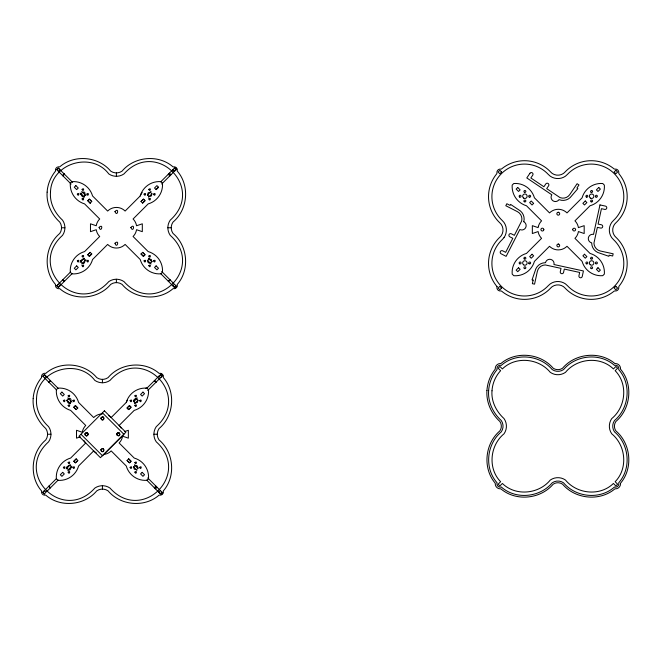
<?xml version="1.0" encoding="UTF-8"?>
<svg xmlns="http://www.w3.org/2000/svg" width="662" height="662" viewBox="0 0 662 662"><rect width="100%" height="100%" fill="white"/><g stroke="black" fill="none" stroke-linecap="round" stroke-linejoin="round"><path stroke-width="0.99" d="M151.929 261.689L151.35 259.512L149.173 258.933L147.585 260.522L148.172 262.69L150.34 263.277L151.929 261.689L148.478 258.221M137.969 468.175L137.39 465.998L135.222 465.419L133.633 467.008L134.212 469.176L136.38 469.763L137.969 468.175L134.518 464.707M58.719 171.648L56.8 169.729L58.38 168.148L60.3 170.068M58.388 171.342L59.969 169.737L58.397 168.173L56.8 169.753M62.584 175.504L64.156 173.924M62.716 175.637L64.297 174.065M62.931 175.852L64.504 174.272M90.156 203.11L91.753 201.521L89.37 199.138L87.781 200.727L90.156 203.11L87.781 200.727L89.37 199.138L91.745 201.521M140.228 195.952L125.126 211.054A12.363 12.363 0 0 0 118.001 207.537L116.388 207.429A12.363 12.363 0 0 0 107.649 211.054L92.556 195.952A19.802 19.802 0 0 0 71.893 181.653L70.304 183.242A20.117 20.117 0 0 0 84.612 203.896L99.705 218.998A12.363 12.363 0 0 0 96.503 224.534L96.263 225.767L90.471 223.806L90.471 231.667L96.263 229.706L96.503 230.93A12.363 12.363 0 0 0 99.705 236.475L84.612 251.568A19.802 19.802 0 0 0 70.304 272.231L71.926 273.853A19.794 19.794 0 0 0 92.556 259.512L107.649 244.419A12.363 12.363 0 0 0 114.774 247.936L116.388 248.043A12.363 12.363 0 0 0 125.126 244.419L140.228 259.512A19.802 19.802 0 0 0 160.883 273.82L162.471 272.231A19.802 19.802 0 0 0 148.172 251.568L133.07 236.475A12.363 12.363 0 0 0 136.273 230.93L136.521 229.706L142.313 231.667L142.313 223.806L136.521 225.767L136.273 224.534A12.363 12.363 0 0 0 133.07 218.998L148.172 203.896A19.802 19.802 0 0 0 162.471 183.242L160.883 181.653A19.802 19.802 0 0 0 140.228 195.952A24.403 24.403 0 0 1 142.14 192.493M58.968 283.576L70.536 272.008M80.143 262.4L84.314 258.23M90.173 252.371L87.789 254.754L89.378 256.343L91.761 253.968L90.173 252.371L87.789 254.754L89.378 256.343L91.761 253.96M141.014 201.513L143.397 199.13L144.986 200.718L142.603 203.102L141.014 201.505L143.406 199.121L144.986 200.718L142.603 203.093M147.378 195.158L151.044 191.484M160.659 181.885L172.476 170.068M172.799 169.762L174.396 168.148L175.976 169.729L174.379 171.342L172.799 169.762L174.387 171.317L175.976 169.729L174.387 168.173M59.969 285.736L58.38 287.325L56.8 285.744L58.388 284.155L59.969 285.752L58.38 287.341L56.8 285.744L58.388 284.172M60.548 285.157L72.117 273.588M148.462 197.243L151.937 193.767L150.34 192.195L148.172 192.774L147.56 194.835L149.066 196.506L151.259 196.035L151.929 193.784M156.116 189.597L158.499 187.214L156.911 185.617L154.527 188.008L156.116 189.597L158.499 187.214M161.677 184.028L173.808 171.897M81.732 263.989L85.903 259.818M141.031 253.951L142.62 252.363L145.003 254.746L143.414 256.335L141.031 253.951L143.406 256.335L145.003 254.746L142.62 252.363M42.848 376.215L44.428 374.634L46.017 376.223L44.428 377.828L42.848 376.215L44.445 374.659L46.009 376.248M48.756 382.123L50.337 380.542M48.971 382.338L50.552 380.758M168.272 281.201L169.853 279.621M168.62 281.549L170.2 279.968M61.914 392.111L60.316 393.7L62.708 396.083L64.297 394.494L61.905 392.111M175.976 285.744L174.396 287.325L172.799 285.752L174.387 284.155L175.968 285.761L174.371 287.341L172.807 285.736M175.19 288.119L176.771 286.538M76.204 409.596L77.793 407.999L75.41 405.616L73.821 407.204L76.204 409.596L73.821 407.204L75.41 405.624L77.793 408.007M121.08 428.041A12.363 12.363 0 0 0 119.119 425.484L134.212 410.382A19.802 19.802 0 0 0 148.511 389.728L146.923 388.139A19.802 19.802 0 0 0 126.268 402.438L111.175 417.54A12.363 12.363 0 0 0 108.609 415.57M44.759 490.31L56.584 478.494M66.183 468.886L70.354 464.716M76.213 458.857L73.83 461.24L75.418 462.829L77.802 460.454L76.213 458.857L73.83 461.24L75.418 462.829L77.802 460.446M133.633 401.437L134.212 399.26L136.38 398.681L137.969 400.27L137.39 402.438L135.222 403.026L133.633 401.437L137.092 397.961M146.699 388.371L160.436 374.634L162.016 376.215L160.427 377.803M133.418 401.644L136.951 398.11M44.42 493.827L46.017 492.222L44.437 490.641L42.848 492.23L44.42 493.827L42.848 492.23L44.428 490.658M46.597 491.643L58.165 480.074M67.772 470.475L71.943 466.305M134.51 403.729L137.986 400.253M147.717 390.514L159.848 378.383M68.616 469.623L71.446 466.801M128.66 458.849L127.071 460.438L129.454 462.821L131.043 461.232L128.66 458.849L131.043 461.232L129.454 462.821L127.071 460.438M154.312 487.687L155.893 486.107M154.66 488.035L156.24 486.454M155.462 488.829L157.043 487.249M162.016 492.23L160.436 493.811L158.847 492.238L160.427 490.641L162.016 492.247L160.411 493.827L146.699 480.074M161.238 494.605L162.811 493.024M80.375 436.846L76.511 438.153L76.511 430.292L82.303 432.253L82.551 431.02A12.363 12.363 0 0 1 85.746 425.484L70.652 410.382A20.117 20.117 0 0 1 56.353 389.728L57.942 388.139A19.802 19.802 0 0 1 78.596 402.438L93.69 417.54A12.363 12.363 0 0 1 102.436 413.916M124.489 431.599L128.354 430.292L128.354 438.153L122.561 436.184L122.313 437.417A12.363 12.363 0 0 1 119.119 442.961L134.212 458.054A19.802 19.802 0 0 1 148.511 478.717L146.923 480.306A19.802 19.802 0 0 1 126.268 465.998L111.175 450.905A12.363 12.363 0 0 1 104.05 454.422M61.541 227.761L64.917 227.761M167.85 227.761L171.226 227.761M47.581 434.239L50.966 434.239M153.89 434.239L157.275 434.239M175.19 167.354L176.771 168.934M169.422 173.13L170.995 174.71M168.62 173.924L170.2 175.504M168.272 174.272L169.853 175.852M60.548 170.316L72.688 182.447M81.724 191.484L85.894 195.654M161.677 271.445L173.808 283.576M58.968 171.897L71.107 184.028M80.135 193.072L84.306 197.251M147.386 260.307L151.06 263.981M160.659 273.588L172.476 285.405M161.23 373.84L162.811 375.42M62.923 279.621L64.504 281.201M62.716 279.827L64.297 281.408M62.576 279.968L64.156 281.549M158.847 376.223L160.427 377.828L162.008 376.256L160.436 374.659M154.66 380.41L156.24 381.991M154.312 380.758L155.893 382.338M102.478 412.865L123.926 434.313L102.478 455.762L81.029 434.313M46.597 376.802L58.165 388.371M67.764 397.97L71.935 402.14M147.717 477.931L160.105 490.31M45.016 378.383L56.584 389.951M66.87 400.253L70.346 403.729M133.426 466.793L136.96 470.326M48.971 486.107L50.552 487.687M48.756 486.313L50.337 487.894M148.967 258.726L151.797 261.548M80.987 193.925L83.809 196.746M135.718 465.916L137.837 468.034M67.028 400.402L69.858 403.232M116.909 434.595C121.816 439.113 118.903 428.24 116.909 434.595A1.465 1.465 0 0 0 119.143 435.331A1.465 1.465 0 0 0 119.069 432.973A1.465 1.465 0 0 0 116.843 433.767M116.388 172.914L116.388 176.291M116.388 279.223L116.388 282.6M102.428 379.4L102.428 382.777M102.428 485.709L102.428 489.086M85.042 433.776A1.465 1.465 0 0 1 87.301 433.089A1.465 1.465 0 0 1 87.252 435.455A1.465 1.465 0 0 1 85.017 434.677M126.268 402.438A24.403 24.403 0 0 1 127.485 400.096M145.615 388.263A24.403 24.403 0 0 1 146.923 388.139M96.255 452.866A12.363 12.363 0 0 1 93.69 450.905L78.596 465.998A19.794 19.794 0 0 1 57.975 480.331L56.353 478.717A19.802 19.802 0 0 1 70.652 458.054L85.746 442.961A12.363 12.363 0 0 1 83.784 440.404M33.174 398.615C32.297 409.943 37.511 421.04 45.81 428.571A9.947 9.947 0 0 1 45.81 439.916C30.965 452.303 28.847 476.441 41.582 490.964A3.368 3.368 0 0 0 45.711 495.093C60.234 507.828 84.364 505.71 96.76 490.865A9.947 9.947 0 0 1 108.096 490.865C120.492 505.71 144.622 507.828 159.145 495.093A3.368 3.368 0 0 0 163.274 490.964C176.009 476.441 173.891 452.303 159.046 439.916A9.947 9.947 0 0 1 159.046 428.571C173.891 416.183 176.009 392.045 163.274 377.522A3.368 3.368 0 0 0 159.145 373.393C144.622 360.658 120.492 362.776 108.096 377.621A9.947 9.947 0 0 1 96.76 377.621C84.364 362.776 60.234 360.658 45.711 373.393A3.368 3.368 0 0 0 41.582 377.522C36.865 383.43 33.563 390.903 33.174 398.615M36.534 398.83C35.649 409.472 40.887 419.617 48.583 426.642A13.323 13.323 0 0 1 48.583 441.844C12.892 473.76 62.907 523.783 94.831 488.084A13.323 13.323 0 0 1 110.024 488.084C141.949 523.783 191.963 473.76 156.273 441.844A13.323 13.323 0 0 1 156.273 426.642C191.963 394.726 141.949 344.703 110.024 380.393A13.323 13.323 0 0 1 94.831 380.393C77.686 357.497 36.94 369.909 36.534 398.83M47.126 192.129C46.249 203.466 51.471 214.554 59.762 222.084A9.947 9.947 0 0 1 59.762 233.429C44.917 245.817 42.798 269.955 55.534 284.478A3.368 3.368 0 0 0 59.663 288.607C74.185 301.342 98.324 299.224 110.711 284.379A9.947 9.947 0 0 1 122.056 284.379C134.444 299.224 158.582 301.342 173.105 288.607A3.368 3.368 0 0 0 177.234 284.478C189.969 269.955 187.851 245.817 173.005 233.429A9.947 9.947 0 0 1 173.005 222.084C187.851 209.697 189.969 185.559 177.234 171.036A3.368 3.368 0 0 0 173.105 166.907C158.582 154.172 134.444 156.29 122.056 171.135A9.947 9.947 0 0 1 110.711 171.135C98.324 156.29 74.185 154.172 59.663 166.907A3.368 3.368 0 0 0 55.534 171.036C50.817 176.944 47.523 184.417 47.126 192.129M50.494 192.344C49.6 202.986 54.847 213.131 62.542 220.156A13.323 13.323 0 0 1 62.542 235.358C26.844 267.274 76.866 317.297 108.783 281.607A13.323 13.323 0 0 1 123.984 281.607C155.901 317.297 205.923 267.274 170.233 235.358A13.323 13.323 0 0 1 170.233 220.156C205.923 188.24 155.901 138.217 123.984 173.916A13.323 13.323 0 0 1 108.783 173.916C91.637 151.01 50.9 163.423 50.494 192.344M486.942 390.464C486.073 402.14 491.295 413.709 499.876 421.487A8.258 8.258 0 0 1 499.876 430.904C484.882 443.648 482.399 468.166 495.275 483.26L495.234 483.649A5.056 5.056 0 0 0 500.431 488.846L500.828 488.813C515.913 501.68 540.44 499.198 553.175 484.203A8.258 8.258 0 0 1 562.592 484.203C575.328 499.198 599.855 501.68 614.948 488.813L615.337 488.846A5.056 5.056 0 0 0 620.534 483.649L620.501 483.26C633.369 468.166 630.886 443.648 615.892 430.904A8.258 8.258 0 0 1 615.892 421.487C630.886 408.752 633.369 384.225 620.501 369.139L620.534 368.751A5.056 5.056 0 0 0 615.337 363.546L614.948 363.587C599.855 350.711 575.328 353.194 562.592 368.196A8.258 8.258 0 0 1 553.175 368.196C540.44 353.194 515.913 350.711 500.828 363.587L500.431 363.546A5.056 5.056 0 0 0 495.234 368.751L495.275 369.139C490.368 375.155 487.439 382.727 486.942 390.464M488.63 390.572C487.753 401.9 492.975 412.997 501.266 420.527A9.947 9.947 0 0 1 501.266 431.872C486.545 444.219 484.129 468.315 497.088 482.805L496.972 483.243A3.368 3.368 0 0 0 500.844 487.116L501.283 487C515.772 499.951 539.861 497.543 552.216 482.821A9.947 9.947 0 0 1 563.561 482.821C575.907 497.543 600.004 499.951 614.493 487L614.932 487.116A3.368 3.368 0 0 0 618.804 483.243L618.689 482.805C631.639 468.315 629.231 444.219 614.502 431.872A9.947 9.947 0 0 1 614.502 420.527C629.231 408.173 631.639 384.084 618.689 369.595L618.804 369.156A3.368 3.368 0 0 0 614.932 365.283L614.493 365.399C600.004 352.441 575.907 354.857 563.561 369.578A9.947 9.947 0 0 1 552.216 369.578C539.861 354.857 515.772 352.441 501.283 365.399L500.844 365.283A3.368 3.368 0 0 0 496.972 369.156L497.088 369.595C492.106 375.437 489.119 382.917 488.63 390.572M491.998 390.787C491.105 401.429 496.351 411.574 504.039 418.599A13.323 13.323 0 0 1 504.039 433.8C489.913 445.336 487.596 468.464 500.629 481.721L498.147 484.179L499.876 485.941L502.367 483.459C515.624 496.483 538.752 494.166 550.288 480.041A13.323 13.323 0 0 1 565.48 480.041C577.024 494.166 600.153 496.483 613.409 483.459L615.867 485.941L617.629 484.203L615.147 481.721C628.172 468.464 625.855 445.336 611.729 433.8A13.323 13.323 0 0 1 611.729 418.599C625.855 407.064 628.172 383.927 615.139 370.67L617.629 368.213L615.892 366.458L613.409 368.941C600.153 355.916 577.024 358.233 565.48 372.35A13.323 13.323 0 0 1 550.288 372.35C538.744 358.225 515.615 355.916 502.359 368.941L499.901 366.458L498.138 368.196L500.629 370.679C495.548 376.124 492.462 383.356 491.998 390.787M100.988 418.103C103.636 424.218 105.39 413.105 100.988 418.103M114.948 211.617C117.588 217.732 119.35 206.618 114.948 211.617M130.836 227.505C133.476 233.62 135.238 222.506 130.836 227.505M572.713 229.366L572.696 229.673A1.465 1.465 0 0 0 575.592 229.822L575.609 229.515A1.465 1.465 0 0 0 572.713 229.366M80.822 193.9C84.364 203.424 88.079 186.618 80.822 193.9M80.822 260.638C84.339 270.17 87.996 253.364 80.822 260.638M66.862 400.386C70.395 409.952 74.045 393.054 66.862 400.386M66.862 467.124C70.354 476.681 74.111 459.817 66.862 467.124M77.322 194.115C78.488 197.764 80.16 191.541 77.322 194.115M82.096 189.34C83.271 192.99 84.935 186.767 82.096 189.34M82.096 198.898C83.271 202.539 84.935 196.316 82.096 198.898M77.322 260.861C78.488 264.502 80.16 258.288 77.322 260.861M86.871 194.115C88.046 197.764 89.709 191.541 86.871 194.115M82.096 256.078C83.271 259.727 84.935 253.505 82.096 256.078M63.362 400.601C64.537 404.25 66.2 398.028 63.362 400.601M82.096 265.636C83.271 269.277 84.935 263.062 82.096 265.636M68.145 395.826C69.311 399.476 70.975 393.253 68.145 395.826M86.871 260.861C88.046 264.502 89.709 258.288 86.871 260.861M68.145 405.376C69.311 409.025 70.975 402.802 68.145 405.376M63.362 467.339C64.537 470.988 66.2 464.765 63.362 467.339M72.919 400.601C74.086 404.25 75.749 398.028 72.919 400.601M68.145 462.564C69.311 466.214 70.975 459.991 68.145 462.564M68.145 472.122C69.311 475.763 70.975 469.54 68.145 472.122M72.919 467.339C74.086 470.988 75.749 464.765 72.919 467.339M144.059 194.115C145.235 197.764 146.898 191.541 144.059 194.115M148.834 189.34C150.009 192.99 151.672 186.767 148.834 189.34M148.834 198.898C150.009 202.539 151.672 196.316 148.834 198.898M144.059 260.861C145.235 264.502 146.898 258.288 144.059 260.861M153.609 194.115C154.784 197.764 156.447 191.541 153.609 194.115M148.834 256.078C150.009 259.727 151.672 253.505 148.834 256.078M130.108 400.601C131.275 404.25 132.938 398.028 130.108 400.601M148.834 265.636C150.009 269.277 151.672 263.062 148.834 265.636M134.882 395.826C136.049 399.476 137.713 393.253 134.882 395.826M153.609 260.861C154.784 264.502 156.447 258.288 153.609 260.861M134.882 405.376C136.049 409.025 137.713 402.802 134.882 405.376M130.108 467.339C131.275 470.988 132.938 464.765 130.108 467.339M139.657 400.601C140.824 404.25 142.495 398.028 139.657 400.601M134.882 462.564C136.049 466.214 137.713 459.991 134.882 462.564M134.882 472.122C136.049 475.763 137.713 469.54 134.882 472.122M139.657 467.339C140.824 470.988 142.495 464.765 139.657 467.339M99.085 227.356C101.079 233.711 103.992 222.846 99.085 227.356M114.981 243.244C116.967 249.607 119.88 238.734 114.981 243.244M85.133 433.842C87.119 440.197 90.032 429.332 85.133 433.842M101.021 449.73C103.007 456.093 105.92 445.22 101.021 449.73M523.824 221.588L523.791 221.778A4.336 4.336 0 0 1 525.678 227.612A4.336 4.336 0 0 1 519.844 229.507L506.132 256.36L501.126 253.803A1.688 1.688 0 0 1 500.389 251.535A1.688 1.688 0 0 1 502.657 250.807L505.66 252.338L512.81 238.328L509.814 236.797A1.688 1.688 0 0 1 509.078 234.53A1.688 1.688 0 0 1 511.345 233.794L514.349 235.324L521.648 221.025A8.209 8.209 0 0 0 517.436 211.666L505.809 205.733L506.835 203.731L510.079 205.394L510.592 204.393L520.415 210.963A10.451 10.451 0 0 1 523.824 221.588M538.38 226.396L538.132 227.629L532.339 225.659L532.339 233.529L538.132 231.559L538.38 232.792A12.363 12.363 0 0 0 541.574 238.337L526.48 253.43A19.802 19.802 0 0 0 512.181 274.085L513.803 275.706A19.794 19.794 0 0 0 534.424 261.374L549.526 246.281A12.363 12.363 0 0 0 556.651 249.797L558.265 249.897A12.363 12.363 0 0 0 567.003 246.281L582.097 261.374A19.802 19.802 0 0 0 602.751 275.673L604.348 274.085A19.802 19.802 0 0 0 590.041 253.43L574.947 238.337A12.363 12.363 0 0 0 578.149 232.792L578.389 231.559L584.182 233.529L584.182 225.659L578.389 227.629L578.149 226.396A12.363 12.363 0 0 0 574.947 220.86L590.041 205.758A19.802 19.802 0 0 0 604.348 185.103L602.751 183.515A19.802 19.802 0 0 0 582.097 197.814L567.003 212.907A12.363 12.363 0 0 0 559.878 209.399L558.265 209.291A12.363 12.363 0 0 0 549.526 212.907L534.424 197.814A19.802 19.802 0 0 0 513.77 183.515L512.181 185.103A20.117 20.117 0 0 0 526.48 205.758L541.574 220.86A12.363 12.363 0 0 0 538.38 226.396M533.142 280.117L532.364 283.684L534.557 284.155L537.337 271.412A8.209 8.209 0 0 1 545.314 264.949L561.004 268.375L560.284 271.668A1.688 1.688 0 0 0 561.575 273.671A1.688 1.688 0 0 0 563.577 272.38L564.297 269.086L579.664 272.438L578.944 275.731A1.688 1.688 0 0 0 580.235 277.742A1.688 1.688 0 0 0 582.237 276.451L583.437 270.965L553.97 264.535A4.336 4.336 0 0 0 550.66 259.38A4.336 4.336 0 0 0 545.496 262.69L545.298 262.706A10.451 10.451 0 0 0 535.897 268.706L532.041 279.885L533.142 280.117M599.971 204.922L593.541 234.381A4.336 4.336 0 0 0 588.386 237.699A4.336 4.336 0 0 0 591.696 242.855L591.704 243.053A10.451 10.451 0 0 0 597.712 252.454L608.883 256.31L609.123 255.218L612.681 255.987L613.161 253.794L600.409 251.014A8.209 8.209 0 0 1 593.955 243.045L597.372 227.356L600.666 228.067A1.688 1.688 0 0 0 602.677 226.785A1.688 1.688 0 0 0 601.386 224.774L598.092 224.062L601.444 208.687L604.737 209.407A1.688 1.688 0 0 0 606.74 208.125A1.688 1.688 0 0 0 605.457 206.114L599.971 204.922M497.054 286.638L496.939 287.076A3.368 3.368 0 0 0 500.811 290.949L501.564 291.115A35.955 35.955 0 0 0 550.701 288.02L552.182 286.654A9.947 9.947 0 0 1 563.528 286.654L565.009 288.02A35.955 35.955 0 0 0 614.146 291.115L614.899 290.949A3.368 3.368 0 0 0 618.771 287.076L618.929 286.323A35.955 35.955 0 0 0 615.842 237.195L614.477 235.705A9.947 9.947 0 0 1 614.477 224.36L615.842 222.879A35.955 35.955 0 0 0 618.929 173.742L618.771 172.989A3.368 3.368 0 0 0 614.899 169.116L614.146 168.959A35.955 35.955 0 0 0 565.009 172.054L563.528 173.419A9.947 9.947 0 0 1 552.182 173.419L550.701 172.054A35.955 35.955 0 0 0 501.564 168.959L500.811 169.116A3.368 3.368 0 0 0 496.939 172.989L496.781 173.742A35.955 35.955 0 0 0 499.868 222.879L501.233 224.36A9.947 9.947 0 0 1 501.233 235.705L499.868 237.195A35.955 35.955 0 0 0 496.781 286.323L497.054 286.638M529.939 173.287L526.803 177.946L551.818 194.785A4.336 4.336 0 0 0 552.993 200.809A4.336 4.336 0 0 0 559.009 199.634L559.2 199.692A10.451 10.451 0 0 0 570.156 197.582L577.86 188.62L576.933 187.991L578.969 184.971L577.098 183.713L569.808 194.537A8.209 8.209 0 0 1 560.019 197.599L546.696 188.629L548.583 185.84A1.688 1.688 0 0 0 548.128 183.498A1.688 1.688 0 0 0 545.786 183.953L543.899 186.75L530.858 177.962L532.736 175.165A1.688 1.688 0 0 0 532.281 172.832A1.688 1.688 0 0 0 529.939 173.287M504.005 237.633L502.177 239.652A32.587 32.587 0 0 0 501.44 286.447A32.587 32.587 0 0 0 548.235 285.711L550.254 283.882A13.323 13.323 0 0 1 565.456 283.882L567.466 285.711A32.587 32.587 0 0 0 614.262 286.447A32.587 32.587 0 0 0 613.533 239.652L611.696 237.633A13.323 13.323 0 0 1 611.696 222.44L613.533 220.421A32.587 32.587 0 0 0 614.262 173.626A32.587 32.587 0 0 0 567.466 174.363L565.456 176.191A13.323 13.323 0 0 1 550.254 176.191L548.235 174.363A32.587 32.587 0 0 0 501.44 173.626A32.587 32.587 0 0 0 502.177 220.421L504.005 222.44A13.323 13.323 0 0 1 504.005 237.633M75.873 185.625L74.276 187.214L76.668 189.597L78.257 188.008L75.865 185.625M76.668 265.876L74.285 268.259L75.873 269.856L78.257 267.465L76.668 265.876M156.124 265.867L154.527 267.465L156.919 269.839L158.508 268.251L156.116 265.876M104.406 410.804L78.985 436.225L100.434 457.674L125.854 432.253L104.406 410.804M62.708 472.354L60.325 474.745L61.914 476.334L64.297 473.942L62.708 472.354M129.446 405.616L127.063 407.999L128.651 409.588L131.035 407.204L129.446 405.607L127.063 407.991L128.651 409.579L131.035 407.204L129.446 405.616M142.951 392.103L140.567 394.494L142.156 396.083L144.539 393.691L142.951 392.103M142.165 472.354L140.567 473.942L142.959 476.326L144.548 474.737L142.156 472.354M501.597 172.037L499.86 173.775L498.114 172.029L499.868 170.291L501.597 172.037M517.742 187.487L516.153 189.075L518.536 191.459L520.125 189.87L517.742 187.487M533.622 203.383L532.033 204.972L529.65 202.58L531.247 201L533.622 203.383M518.536 267.729L516.153 270.113L517.742 271.701L520.125 269.318L518.536 267.729M598.779 187.487L596.396 189.87L597.985 191.459L600.368 189.075L598.779 187.487M615.859 170.291L614.113 172.037L615.85 173.775L617.596 172.054L615.859 170.291M501.597 288.028L499.851 289.782L498.114 288.02L499.86 286.29L501.597 288.028M584.496 254.225L582.908 255.813L585.282 258.197L586.871 256.608L584.496 254.225M597.985 267.729L596.396 269.318L598.779 271.701L600.368 270.113L597.985 267.729M615.85 286.29L614.113 288.028L615.834 289.774L617.596 288.044L615.85 286.29M585.274 200.983L582.891 203.366L584.48 204.955L586.863 202.58L585.274 200.983M532.049 254.241L529.666 256.616L531.247 258.205L533.638 255.83L532.049 254.241M558.339 212.245L558.033 212.262A1.465 1.465 0 0 0 558.19 215.167L558.488 215.15A1.465 1.465 0 0 0 558.339 212.245M558.488 244.046L558.19 244.03A1.465 1.465 0 0 0 558.033 246.926L558.339 246.943A1.465 1.465 0 0 0 558.488 244.046M543.833 229.673L543.816 229.366A1.465 1.465 0 0 0 540.912 229.515L540.928 229.822A1.465 1.465 0 0 0 543.833 229.673M524.221 201.678A0.952 0.952 0 0 0 525.818 201.248A0.952 0.952 0 0 0 524.643 200.081A0.952 0.952 0 0 0 524.221 201.678M586.383 197.053A0.952 0.952 0 0 0 587.815 196.225A0.952 0.952 0 0 0 586.383 195.398A0.952 0.952 0 0 0 586.383 197.053M595.932 197.053A0.952 0.952 0 0 0 597.364 196.225A0.952 0.952 0 0 0 595.932 195.398A0.952 0.952 0 0 0 595.932 197.053M529.195 197.053A0.952 0.952 0 0 0 530.626 196.225A0.952 0.952 0 0 0 529.195 195.398A0.952 0.952 0 0 0 529.195 197.053M590.959 192.129A0.952 0.952 0 0 0 592.556 191.699A0.952 0.952 0 0 0 591.381 190.532A0.952 0.952 0 0 0 590.959 192.129M591.158 201.827A0.952 0.952 0 0 0 592.589 201A0.952 0.952 0 0 0 591.158 200.172A0.952 0.952 0 0 0 591.158 201.827M519.637 197.053A0.952 0.952 0 0 0 521.077 196.225A0.952 0.952 0 0 0 519.637 195.398A0.952 0.952 0 0 0 519.637 197.053M524.412 268.565A0.952 0.952 0 0 0 525.851 267.738A0.952 0.952 0 0 0 524.412 266.91A0.952 0.952 0 0 0 524.412 268.565M591.158 268.565A0.952 0.952 0 0 0 592.589 267.738A0.952 0.952 0 0 0 591.158 266.91A0.952 0.952 0 0 0 591.158 268.565M586.383 263.79A0.952 0.952 0 0 0 587.815 262.963A0.952 0.952 0 0 0 586.383 262.135A0.952 0.952 0 0 0 586.383 263.79M595.734 263.642A0.952 0.952 0 0 0 597.331 263.211A0.952 0.952 0 0 0 596.164 262.044A0.952 0.952 0 0 0 595.734 263.642M590.959 258.867A0.952 0.952 0 0 0 592.556 258.437A0.952 0.952 0 0 0 591.381 257.27A0.952 0.952 0 0 0 590.959 258.867M519.637 263.79A0.952 0.952 0 0 0 521.077 262.963A0.952 0.952 0 0 0 519.637 262.135A0.952 0.952 0 0 0 519.637 263.79M528.996 263.642A0.952 0.952 0 0 0 530.593 263.211A0.952 0.952 0 0 0 529.418 262.044A0.952 0.952 0 0 0 528.996 263.642M524.221 258.867A0.952 0.952 0 0 0 525.818 258.437A0.952 0.952 0 0 0 524.643 257.27A0.952 0.952 0 0 0 524.221 258.867M524.412 192.278A0.952 0.952 0 0 0 525.851 191.45A0.952 0.952 0 0 0 524.412 190.623A0.952 0.952 0 0 0 524.412 192.278M590.223 264.717A2.251 2.251 0 0 0 593.855 263.31A2.251 2.251 0 0 0 590.827 260.869A2.251 2.251 0 0 0 590.223 264.717M523.625 264.825A2.251 2.251 0 0 0 527.134 263.137A2.251 2.251 0 0 0 523.915 260.944A2.251 2.251 0 0 0 523.625 264.825M523.625 198.087A2.251 2.251 0 0 0 527.134 196.391A2.251 2.251 0 0 0 523.915 194.198A2.251 2.251 0 0 0 523.625 198.087M590.363 198.087A2.251 2.251 0 0 0 593.872 196.391A2.251 2.251 0 0 0 590.653 194.198A2.251 2.251 0 0 0 590.363 198.087M85.787 435.538A1.465 1.465 0 0 0 88.071 434.438A1.465 1.465 0 0 0 85.977 433.014A1.465 1.465 0 0 0 85.787 435.538M101.683 419.65A1.465 1.465 0 0 0 103.959 418.55A1.465 1.465 0 0 0 101.865 417.126A1.465 1.465 0 0 0 101.683 419.65M101.625 451.352A1.465 1.465 0 0 0 103.876 450.201A1.465 1.465 0 0 0 101.758 448.828A1.465 1.465 0 0 0 101.625 451.352M117.571 435.538A1.465 1.465 0 0 0 119.83 434.388A1.465 1.465 0 0 0 117.704 433.014A1.465 1.465 0 0 0 117.571 435.538"/></g></svg>
